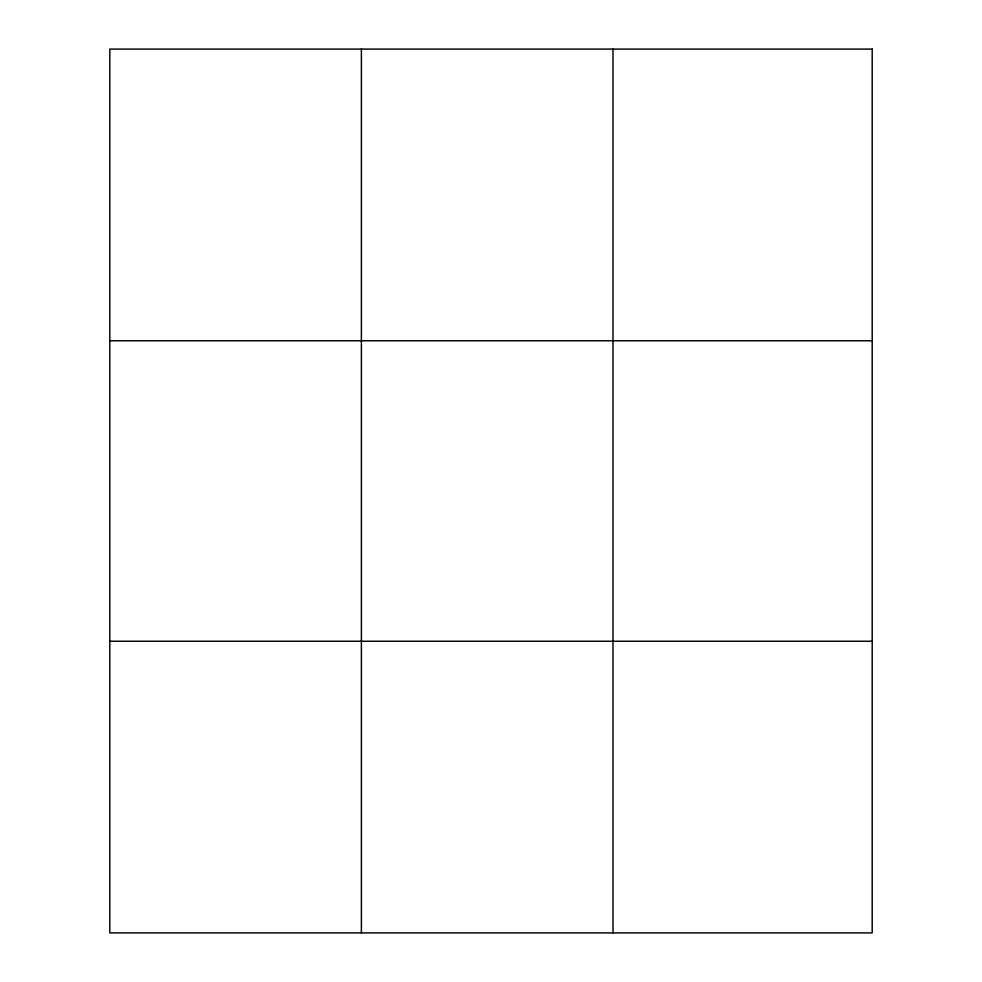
<?xml version="1.0" encoding="UTF-8"?>
<svg xmlns="http://www.w3.org/2000/svg" width="982" height="982" viewBox="0 0 982 982"><rect width="100%" height="100%" fill="white"/><g stroke="black" fill="none" stroke-linecap="round" stroke-linejoin="round"><path stroke-width="1.47" d="M361.388 49.1L361.388 932.9M612.989 49.1L612.989 932.9M109.8 340.754L872.2 340.754M109.8 641.246L872.2 641.246M872.2 49.1L872.2 932.9L109.8 932.9L109.8 49.1L872.2 49.1"/></g></svg>
